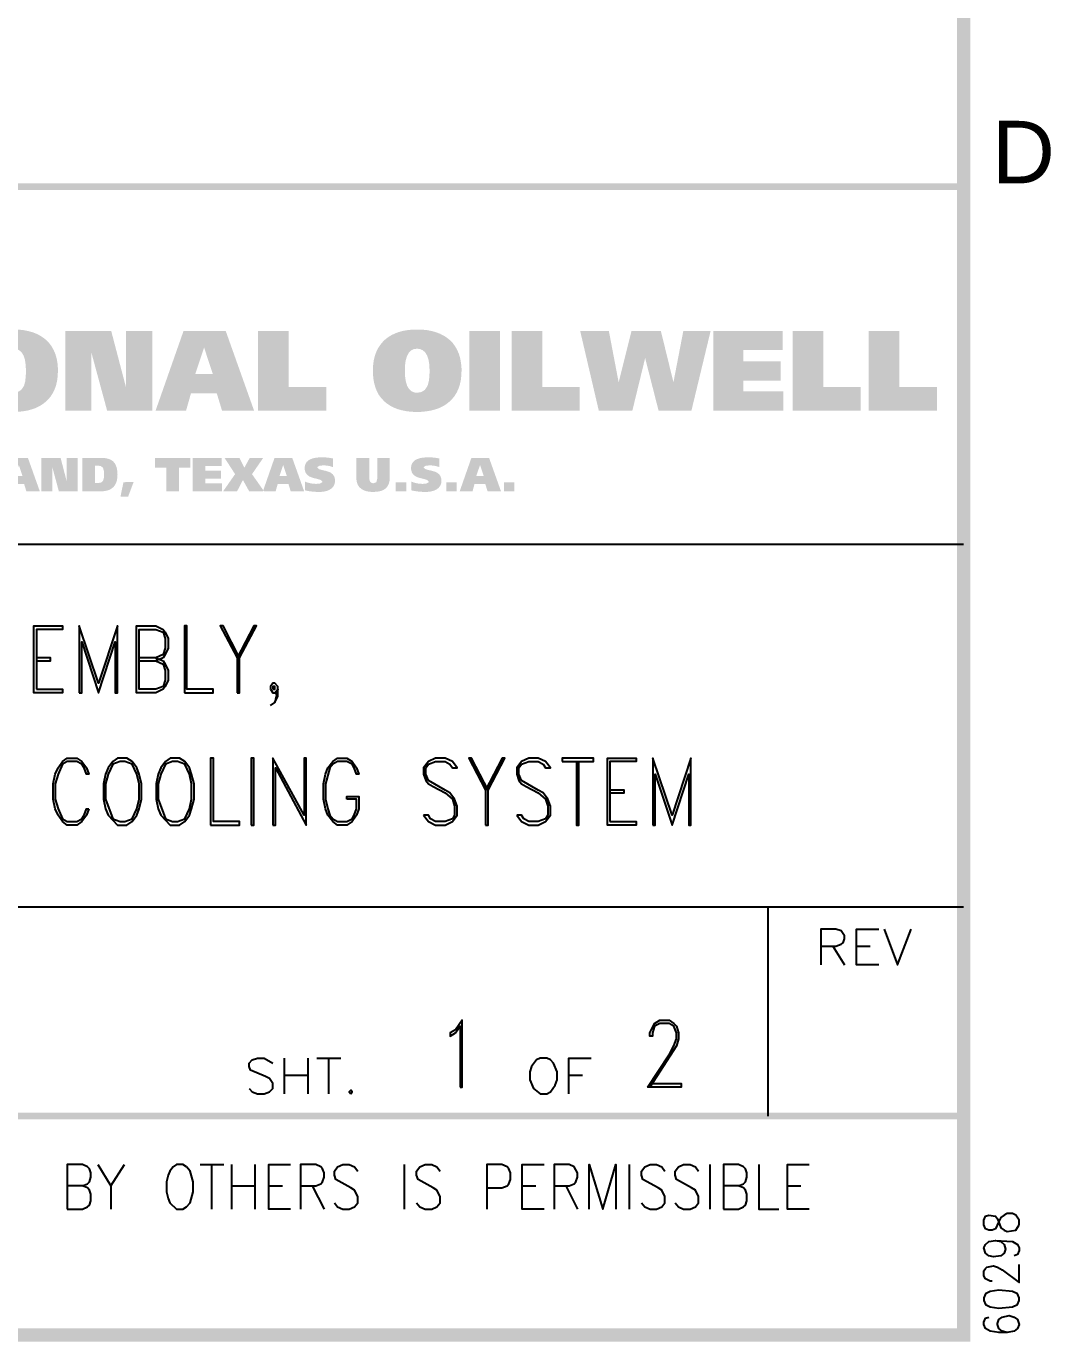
# Model space of a CAD drawing. Header units: inches. Extents: x 0.3 to 33.8, y 15.5 to 37.1.
# Drawn here: x 31.472 to 33.772, y 15.704 to 18.655 of the extents above; entities that cross this region are included whole.
import ezdxf

# ---------------------------------------------------------------- set-up
doc = ezdxf.new("R2010")
doc.units = ezdxf.units.IN
doc.header["$MEASUREMENT"] = 0
doc.styles.add('PDF Arial', font='arial.ttf')

# ---------------------------------------------------------------- blocks, each defined once
blk = doc.blocks.new('60298_1')
at = {"true_color": 0x0037dd, "transparency": 33554687}
for points in [[(33.5914, 15.7043), (33.5614, 15.7344), (33.5614, 36.9341), (33.5914, 36.9641)], [(25.1628, 18.288), (25.1477, 18.303), (33.5764, 18.303), (33.5764, 18.288)], [(25.1553, 16.2034), (25.1553, 16.2184), (33.5763, 16.2184), (33.5763, 16.2034)], [(0.4563, 15.7043), (0.4864, 15.7344), (33.5614, 15.7344), (33.5914, 15.7043)]]:
    blk.add_hatch(color=162, dxfattribs=at).paths.add_polyline_path(points)
at = {"transparency": 33554687}
h = blk.add_hatch(color=1, dxfattribs=at)
h.paths.add_polyline_path([(30.8254, 17.972), (30.7665, 17.972), (30.7665, 17.8459), (30.7335, 17.972), (30.6302, 17.972), (30.6302, 17.7931), (30.689, 17.7931), (30.689, 17.9228), (30.7242, 17.7931), (30.8254, 17.7931), (30.8254, 17.972)])
h.paths.add_polyline_path([(30.9124, 17.8318), (30.9703, 17.8318), (30.9821, 17.7931), (31.054, 17.7931), (30.9903, 17.972), (30.8958, 17.972), (30.833, 17.7931), (30.9014, 17.7931), (30.9124, 17.8318)])
h.paths.add_polyline_path([(30.9219, 17.8749), (30.9419, 17.9344), (30.9617, 17.8749), (30.9219, 17.8749)])
h.paths.add_polyline_path([(31.1132, 17.7931), (31.1819, 17.7931), (31.1819, 17.9192), (31.2423, 17.9192), (31.2423, 17.972), (31.0529, 17.972), (31.0529, 17.9192), (31.1132, 17.9192), (31.1132, 17.7931)])
h.paths.add_polyline_path([(31.3265, 17.972), (31.2579, 17.972), (31.2579, 17.7931), (31.3265, 17.7931), (31.3265, 17.972)])
h.paths.add_polyline_path([(31.3539, 17.8358), (31.3584, 17.8276), (31.3639, 17.8203), (31.3703, 17.8136), (31.3757, 17.8092), (31.3833, 17.804), (31.3915, 17.7998), (31.4005, 17.7962), (31.4103, 17.7936), (31.4206, 17.7916), (31.4318, 17.7904), (31.4436, 17.79), (31.4534, 17.7903), (31.4645, 17.7914), (31.4751, 17.7932), (31.4849, 17.7958), (31.4941, 17.799), (31.5025, 17.8032), (31.5103, 17.8082), (31.5174, 17.8139), (31.5209, 17.8173), (31.5269, 17.8244), (31.532, 17.8322), (31.5361, 17.8407), (31.5394, 17.8501), (31.5417, 17.8602), (31.543, 17.871), (31.5435, 17.8825), (31.5434, 17.8885), (31.5425, 17.8997), (31.5406, 17.9101), (31.5378, 17.9198), (31.534, 17.9287), (31.5294, 17.937), (31.5238, 17.9445), (31.5174, 17.9512), (31.5115, 17.9559), (31.5039, 17.961), (31.4956, 17.9653), (31.4866, 17.9688), (31.4768, 17.9715), (31.4665, 17.9735), (31.4554, 17.9747), (31.4436, 17.975), (31.4346, 17.9748), (31.4233, 17.9738), (31.4127, 17.972), (31.403, 17.9694), (31.3938, 17.966), (31.3853, 17.9619), (31.3777, 17.9569), (31.3706, 17.9512), (31.3672, 17.9478), (31.3611, 17.9407), (31.3561, 17.9328), (31.3519, 17.9242), (31.3487, 17.9149), (31.3464, 17.9048), (31.3449, 17.8941), (31.3446, 17.8825), (31.3447, 17.8762), (31.3455, 17.865), (31.3475, 17.8545), (31.3501, 17.8448), (31.3539, 17.8358)])
h.paths.add_polyline_path([(31.4168, 17.869), (31.4162, 17.8825), (31.4166, 17.893), (31.4181, 17.9049), (31.4207, 17.9147), (31.4246, 17.9222), (31.4297, 17.9277), (31.4361, 17.9309), (31.4436, 17.932), (31.45, 17.9312), (31.4566, 17.9284), (31.4621, 17.9235), (31.4664, 17.9165), (31.4694, 17.9073), (31.4711, 17.8959), (31.4718, 17.8817), (31.4712, 17.8685), (31.47, 17.8585), (31.4679, 17.8505), (31.4666, 17.8474), (31.461, 17.8395), (31.4534, 17.8347), (31.4436, 17.8331), (31.4378, 17.8337), (31.4312, 17.8364), (31.4259, 17.8413), (31.4216, 17.8484), (31.4187, 17.8576), (31.4168, 17.8691)])
h.paths.add_polyline_path([(31.5598, 17.7931), (31.6187, 17.7931), (31.6187, 17.9228), (31.6539, 17.7931), (31.7551, 17.7931), (31.7551, 17.972), (31.6961, 17.972), (31.6961, 17.8459), (31.663, 17.972), (31.5599, 17.972), (31.5599, 17.7931)])
h.paths.add_polyline_path([(31.7627, 17.7931), (31.8311, 17.7931), (31.8421, 17.8318), (31.9, 17.8318), (31.9118, 17.7931), (31.9837, 17.7931), (31.92, 17.972), (31.8255, 17.972), (31.7627, 17.7931)])
h.paths.add_polyline_path([(31.8516, 17.8749), (31.8716, 17.9344), (31.8912, 17.8749), (31.8516, 17.8749)])
h.paths.add_polyline_path([(31.9927, 17.7931), (32.1456, 17.7931), (32.1456, 17.8459), (32.0614, 17.8459), (32.0614, 17.972), (31.9927, 17.972), (31.9927, 17.7931)])
h.paths.add_polyline_path([(32.2504, 17.8825), (32.2505, 17.8762), (32.2515, 17.865), (32.2533, 17.8545), (32.2561, 17.8448), (32.2597, 17.8358), (32.2642, 17.8276), (32.2699, 17.8203), (32.2762, 17.8136), (32.2815, 17.8092), (32.2892, 17.804), (32.2975, 17.7998), (32.3064, 17.7962), (32.3161, 17.7936), (32.3266, 17.7916), (32.3376, 17.7904), (32.3494, 17.79), (32.3593, 17.7903), (32.3705, 17.7914), (32.381, 17.7932), (32.3908, 17.7958), (32.4, 17.799), (32.4084, 17.8032), (32.4161, 17.8082), (32.4232, 17.8139), (32.4268, 17.8173), (32.4327, 17.8244), (32.4378, 17.8322), (32.4419, 17.8407), (32.4452, 17.8501), (32.4476, 17.8602), (32.4489, 17.871), (32.4494, 17.8825), (32.4493, 17.8885), (32.4483, 17.8997), (32.4464, 17.9101), (32.4436, 17.9198), (32.4399, 17.9287), (32.4352, 17.937), (32.4298, 17.9445), (32.4232, 17.9512), (32.4174, 17.9559), (32.4098, 17.961), (32.4014, 17.9653), (32.3924, 17.9688), (32.3827, 17.9715), (32.3723, 17.9735), (32.3613, 17.9747), (32.3494, 17.975), (32.3405, 17.9748), (32.3291, 17.9738), (32.3187, 17.972), (32.3088, 17.9694), (32.2997, 17.966), (32.2913, 17.9619), (32.2835, 17.9569), (32.2764, 17.9512), (32.273, 17.9478), (32.2671, 17.9407), (32.262, 17.9328), (32.2578, 17.9242), (32.2545, 17.9149), (32.2522, 17.9048), (32.2509, 17.8941), (32.2504, 17.8825)])
h.paths.add_polyline_path([(32.3224, 17.893), (32.3239, 17.9049), (32.3267, 17.9147), (32.3306, 17.9222), (32.3357, 17.9277), (32.342, 17.9309), (32.3494, 17.932), (32.3559, 17.9312), (32.3625, 17.9284), (32.3679, 17.9235), (32.3722, 17.9165), (32.3753, 17.9073), (32.3771, 17.8959), (32.3777, 17.8817), (32.3772, 17.8685), (32.3758, 17.8585), (32.3738, 17.8505), (32.3724, 17.8474), (32.367, 17.8395), (32.3593, 17.8347), (32.3494, 17.8331), (32.3436, 17.8337), (32.3371, 17.8364), (32.3317, 17.8413), (32.3274, 17.8484), (32.3245, 17.8576), (32.3227, 17.8691), (32.3221, 17.8825), (32.3224, 17.893)])
h.paths.add_polyline_path([(32.5359, 17.972), (32.4672, 17.972), (32.4672, 17.7931), (32.5359, 17.7931), (32.5359, 17.972)])
h.paths.add_polyline_path([(32.5618, 17.7931), (32.7147, 17.7931), (32.7147, 17.8459), (32.6305, 17.8459), (32.6305, 17.972), (32.5618, 17.972), (32.5618, 17.7931)])
h.paths.add_polyline_path([(32.78, 17.972), (32.7156, 17.972), (32.7574, 17.7931), (32.8328, 17.7931), (32.8615, 17.9109), (32.8916, 17.7931), (32.9654, 17.7931), (33.0085, 17.972), (32.9472, 17.972), (32.925, 17.8566), (32.8967, 17.972), (32.8309, 17.972), (32.802, 17.8566), (32.78, 17.972)])
h.paths.add_polyline_path([(33.0148, 17.7931), (33.1716, 17.7931), (33.1716, 17.8362), (33.082, 17.8362), (33.082, 17.8605), (33.1659, 17.8605), (33.1659, 17.9036), (33.082, 17.9036), (33.082, 17.9289), (33.1699, 17.9289), (33.1699, 17.972), (33.0148, 17.972), (33.0148, 17.7931)])
h.paths.add_polyline_path([(33.1926, 17.7931), (33.3454, 17.7931), (33.3454, 17.8459), (33.2613, 17.8459), (33.2613, 17.972), (33.1926, 17.972), (33.1926, 17.7931)])
h.paths.add_polyline_path([(33.3634, 17.7931), (33.5163, 17.7931), (33.5163, 17.8459), (33.432, 17.8459), (33.432, 17.972), (33.3634, 17.972), (33.3634, 17.7931)])
h.paths.add_polyline_path([(30.9237, 17.6371), (30.9161, 17.6396), (30.9076, 17.6416), (30.9013, 17.6435), (30.8971, 17.6455), (30.8919, 17.6494), (30.8886, 17.6543), (30.8869, 17.6604), (30.8868, 17.664), (30.8873, 17.6693), (30.8889, 17.674), (30.8916, 17.678), (30.8952, 17.6814), (30.9, 17.684), (30.9057, 17.6861), (30.9125, 17.6874), (30.9204, 17.6882), (30.9254, 17.6883), (30.932, 17.6881), (30.9386, 17.6876), (30.9451, 17.6866), (30.9502, 17.6856), (30.9502, 17.6664), (30.9439, 17.6683), (30.9373, 17.6696), (30.9293, 17.6703), (30.9198, 17.6693), (30.9148, 17.6661), (30.9182, 17.662), (30.9258, 17.6597), (30.9342, 17.6579), (30.9405, 17.6559), (30.9449, 17.6541), (30.9499, 17.6502), (30.9533, 17.6452), (30.9548, 17.639), (30.9551, 17.6357), (30.9543, 17.6293), (30.9519, 17.6237), (30.9479, 17.6191), (30.9431, 17.6157), (30.9377, 17.6133), (30.9316, 17.6117), (30.9248, 17.6108), (30.9185, 17.6105), (30.9119, 17.6108), (30.9052, 17.6113), (30.8987, 17.612), (30.892, 17.6132), (30.8875, 17.6142), (30.8875, 17.6337), (30.8936, 17.6315), (30.9, 17.6299), (30.9066, 17.6289), (30.9134, 17.6287), (30.9216, 17.6296), (30.9271, 17.6328), (30.9237, 17.6371)])
h.paths.add_polyline_path([(30.9919, 17.687), (30.963, 17.687), (30.963, 17.6413), (30.963, 17.6398), (30.9639, 17.633), (30.966, 17.627), (30.9693, 17.6219), (30.9738, 17.6177), (30.9751, 17.6168), (30.9802, 17.6141), (30.9861, 17.6121), (30.9929, 17.611), (31.0004, 17.6105), (31.0035, 17.6107), (31.011, 17.6113), (31.0175, 17.6126), (31.0232, 17.6148), (31.0278, 17.6176), (31.0295, 17.6191), (31.0332, 17.6236), (31.0359, 17.629), (31.0375, 17.6355), (31.0381, 17.6429), (31.0381, 17.687), (31.0099, 17.687), (31.0099, 17.6423), (31.0097, 17.6392), (31.0078, 17.6321), (31.0007, 17.63), (30.9961, 17.6313), (30.9928, 17.6354), (30.9919, 17.6424), (30.9919, 17.687)])
h.paths.add_polyline_path([(31.0753, 17.6536), (31.0775, 17.6596), (31.0816, 17.6644), (31.0854, 17.6669), (31.0915, 17.6688), (31.0991, 17.6696), (31.1069, 17.6689), (31.1132, 17.6676), (31.1185, 17.6652), (31.1185, 17.6855), (31.1113, 17.6869), (31.1048, 17.6877), (31.0979, 17.6881), (31.0904, 17.6883), (31.0896, 17.6883), (31.0824, 17.6878), (31.0757, 17.6866), (31.0696, 17.6848), (31.064, 17.6821), (31.059, 17.6789), (31.0539, 17.6742), (31.0502, 17.6692), (31.0476, 17.6636), (31.046, 17.6574), (31.0455, 17.6505), (31.0455, 17.6487), (31.0462, 17.6418), (31.0478, 17.6355), (31.0505, 17.6299), (31.054, 17.6249), (31.0585, 17.6205), (31.0595, 17.6198), (31.0646, 17.6165), (31.0703, 17.614), (31.0765, 17.6121), (31.0831, 17.6109), (31.0904, 17.6105), (31.0957, 17.6107), (31.1026, 17.6112), (31.1092, 17.612), (31.1155, 17.6131), (31.1215, 17.6147), (31.1215, 17.6499), (31.0967, 17.6499), (31.0967, 17.63), (31.0901, 17.6292), (31.083, 17.631), (31.0783, 17.6353), (31.0757, 17.6416), (31.075, 17.6487), (31.0754, 17.6536)])
h.paths.add_polyline_path([(31.1254, 17.6119), (31.1541, 17.6119), (31.1587, 17.6282), (31.183, 17.6282), (31.1879, 17.6119), (31.2182, 17.6119), (31.1915, 17.687), (31.1518, 17.687), (31.1254, 17.6119)])
h.paths.add_polyline_path([(31.1627, 17.6462), (31.1711, 17.671), (31.1794, 17.6462), (31.1627, 17.6462)])
h.paths.add_polyline_path([(31.2209, 17.6119), (31.2498, 17.6119), (31.2498, 17.6375), (31.2562, 17.6375), (31.26, 17.6369), (31.2644, 17.6335), (31.2655, 17.6306), (31.2668, 17.6229), (31.2676, 17.6165), (31.2683, 17.6119), (31.2984, 17.6119), (31.297, 17.6168), (31.2954, 17.6252), (31.2952, 17.6265), (31.2934, 17.6337), (31.2912, 17.6388), (31.2898, 17.6409), (31.2848, 17.6447), (31.2786, 17.6468), (31.2838, 17.6485), (31.2894, 17.6515), (31.2934, 17.6557), (31.2958, 17.6608), (31.2966, 17.6669), (31.2962, 17.6708), (31.2948, 17.6757), (31.2918, 17.6798), (31.2877, 17.6829), (31.2823, 17.6852), (31.2755, 17.6865), (31.2675, 17.687), (31.2209, 17.687), (31.2209, 17.6119)])
h.paths.add_polyline_path([(31.2485, 17.6541), (31.2485, 17.6702), (31.2564, 17.6702), (31.261, 17.6698), (31.2661, 17.6672), (31.2682, 17.6612), (31.2638, 17.6551), (31.256, 17.6541), (31.2485, 17.6541)])
h.paths.add_polyline_path([(31.3741, 17.634), (31.3741, 17.687), (31.3454, 17.687), (31.3454, 17.6119), (31.4095, 17.6119), (31.4095, 17.634), (31.3741, 17.634)])
h.paths.add_polyline_path([(31.4434, 17.6282), (31.4677, 17.6282), (31.4727, 17.6119), (31.5029, 17.6119), (31.4761, 17.687), (31.4364, 17.687), (31.4102, 17.6119), (31.4388, 17.6119), (31.4434, 17.6282)])
h.paths.add_polyline_path([(31.4474, 17.6462), (31.4558, 17.6712), (31.4641, 17.6462), (31.4474, 17.6462)])
h.paths.add_polyline_path([(31.506, 17.6119), (31.5309, 17.6119), (31.5309, 17.6663), (31.5456, 17.6119), (31.5881, 17.6119), (31.5881, 17.687), (31.5633, 17.687), (31.5633, 17.634), (31.5495, 17.687), (31.5061, 17.687), (31.5061, 17.6119)])
h.paths.add_polyline_path([(31.5983, 17.6119), (31.6405, 17.6119), (31.6474, 17.6124), (31.6538, 17.6136), (31.6593, 17.6156), (31.664, 17.6182), (31.668, 17.6215), (31.6713, 17.6256), (31.6739, 17.6305), (31.6757, 17.636), (31.6768, 17.6422), (31.6772, 17.6492), (31.6772, 17.6499), (31.6767, 17.6579), (31.6755, 17.6647), (31.6734, 17.6707), (31.6706, 17.6755), (31.667, 17.6795), (31.6657, 17.6805), (31.661, 17.6833), (31.6551, 17.6854), (31.6483, 17.6866), (31.6405, 17.687), (31.5983, 17.687), (31.5983, 17.6119)])
h.paths.add_polyline_path([(31.627, 17.6696), (31.6342, 17.6696), (31.6402, 17.6685), (31.6448, 17.6644), (31.6466, 17.6579), (31.6472, 17.6488), (31.6464, 17.6407), (31.6446, 17.6356), (31.6409, 17.632), (31.6343, 17.6306), (31.627, 17.6306), (31.627, 17.6696)])
h.paths.add_polyline_path([(31.7133, 17.6326), (31.6906, 17.6325), (31.6838, 17.5997), (31.7009, 17.5997), (31.7133, 17.6325)])
h.paths.add_polyline_path([(31.8153, 17.6648), (31.8407, 17.6648), (31.8407, 17.687), (31.7612, 17.687), (31.7612, 17.6648), (31.7866, 17.6648), (31.7866, 17.6119), (31.8153, 17.6119), (31.8153, 17.6648)])
h.paths.add_polyline_path([(31.8743, 17.6582), (31.8743, 17.6689), (31.9112, 17.6689), (31.9112, 17.687), (31.8462, 17.687), (31.8462, 17.6119), (31.9121, 17.6119), (31.9121, 17.63), (31.8743, 17.63), (31.8743, 17.6402), (31.9096, 17.6402), (31.9096, 17.6583), (31.8743, 17.6583)])
h.paths.add_polyline_path([(31.9619, 17.6648), (31.9507, 17.687), (31.9175, 17.687), (31.9411, 17.6505), (31.9142, 17.6119), (31.9455, 17.6119), (31.9587, 17.6373), (31.9728, 17.6119), (32.0035, 17.6119), (32.0044, 17.6145), (31.9791, 17.6505), (32.0043, 17.687), (31.974, 17.687), (31.9619, 17.6648)])
h.paths.add_polyline_path([(32.0044, 17.6145), (32.0062, 17.6119), (32.0321, 17.6119), (32.0367, 17.6282), (32.061, 17.6282), (32.066, 17.6119), (32.0962, 17.6119), (32.0694, 17.687), (32.0297, 17.687), (32.0044, 17.6145)])
h.paths.add_polyline_path([(32.0407, 17.6462), (32.0491, 17.6712), (32.0574, 17.6462), (32.0407, 17.6462)])
h.paths.add_polyline_path([(32.1287, 17.662), (32.1363, 17.6597), (32.1446, 17.6579), (32.1509, 17.6559), (32.1553, 17.6541), (32.1603, 17.6502), (32.1637, 17.6452), (32.1653, 17.639), (32.1656, 17.6357), (32.1647, 17.6293), (32.1624, 17.6237), (32.1584, 17.6191), (32.1535, 17.6157), (32.1483, 17.6133), (32.1422, 17.6117), (32.1352, 17.6108), (32.129, 17.6105), (32.1223, 17.6108), (32.1158, 17.6113), (32.1091, 17.612), (32.1025, 17.6132), (32.098, 17.6142), (32.098, 17.6337), (32.1041, 17.6315), (32.1104, 17.6299), (32.117, 17.6289), (32.1238, 17.6287), (32.1321, 17.6296), (32.1375, 17.6328), (32.1342, 17.6371), (32.1265, 17.6396), (32.1181, 17.6416), (32.1117, 17.6435), (32.1075, 17.6455), (32.1025, 17.6494), (32.0991, 17.6543), (32.0975, 17.6604), (32.0973, 17.664), (32.0978, 17.6693), (32.0994, 17.674), (32.102, 17.678), (32.1057, 17.6814), (32.1104, 17.684), (32.1161, 17.6861), (32.1231, 17.6874), (32.1309, 17.6882), (32.1359, 17.6883), (32.1424, 17.6881), (32.149, 17.6876), (32.1557, 17.6866), (32.1607, 17.6856), (32.1607, 17.6664), (32.1544, 17.6683), (32.1479, 17.6696), (32.1397, 17.6703), (32.1303, 17.6693), (32.1254, 17.6661), (32.1287, 17.662)])
h.paths.add_polyline_path([(32.2421, 17.687), (32.2133, 17.687), (32.2133, 17.6413), (32.2133, 17.6398), (32.2143, 17.633), (32.2163, 17.627), (32.2196, 17.6219), (32.2241, 17.6177), (32.2253, 17.6168), (32.2305, 17.6141), (32.2364, 17.6121), (32.2432, 17.611), (32.2508, 17.6105), (32.2538, 17.6107), (32.2612, 17.6113), (32.2678, 17.6126), (32.2734, 17.6148), (32.278, 17.6176), (32.2798, 17.6191), (32.2835, 17.6236), (32.2862, 17.629), (32.2877, 17.6355), (32.2884, 17.6429), (32.2884, 17.687), (32.2601, 17.687), (32.2601, 17.6423), (32.26, 17.6392), (32.258, 17.6321), (32.251, 17.63), (32.2464, 17.6313), (32.2432, 17.6354), (32.2421, 17.6424), (32.2421, 17.687)])
h.paths.add_polyline_path([(32.3017, 17.6326), (32.3017, 17.6119), (32.3252, 17.6119), (32.3252, 17.6325), (32.3017, 17.6325)])
h.paths.add_polyline_path([(32.3361, 17.664), (32.3363, 17.6604), (32.3379, 17.6543), (32.3413, 17.6494), (32.3463, 17.6455), (32.3507, 17.6435), (32.357, 17.6416), (32.3653, 17.6396), (32.3729, 17.6371), (32.3763, 17.6328), (32.3709, 17.6296), (32.3626, 17.6287), (32.3558, 17.6289), (32.3492, 17.6299), (32.3429, 17.6315), (32.3368, 17.6337), (32.3368, 17.6142), (32.3414, 17.6132), (32.348, 17.612), (32.3546, 17.6113), (32.3611, 17.6108), (32.3678, 17.6105), (32.374, 17.6108), (32.381, 17.6117), (32.387, 17.6133), (32.3923, 17.6157), (32.3973, 17.6191), (32.4012, 17.6237), (32.4036, 17.6293), (32.4043, 17.6357), (32.4042, 17.639), (32.4025, 17.6452), (32.3992, 17.6502), (32.3941, 17.6541), (32.3897, 17.6559), (32.3834, 17.6579), (32.3751, 17.6597), (32.3675, 17.662), (32.3642, 17.6661), (32.369, 17.6693), (32.3785, 17.6703), (32.3867, 17.6696), (32.3931, 17.6683), (32.3995, 17.6664), (32.3995, 17.6856), (32.3945, 17.6866), (32.3878, 17.6876), (32.3812, 17.6881), (32.3747, 17.6883), (32.3698, 17.6882), (32.3618, 17.6874), (32.355, 17.6861), (32.3492, 17.684), (32.3444, 17.6814), (32.3408, 17.678), (32.3381, 17.674), (32.3365, 17.6693), (32.3361, 17.664)])
h.paths.add_polyline_path([(32.4152, 17.6326), (32.4152, 17.6119), (32.4386, 17.6119), (32.4386, 17.6325), (32.4152, 17.6325)])
h.paths.add_polyline_path([(32.4786, 17.6282), (32.5028, 17.6282), (32.5078, 17.6119), (32.538, 17.6119), (32.5112, 17.687), (32.4715, 17.687), (32.4452, 17.6119), (32.474, 17.6119), (32.4785, 17.6282)])
h.paths.add_polyline_path([(32.4825, 17.6462), (32.4909, 17.6712), (32.4992, 17.6462), (32.4825, 17.6462)])
h.paths.add_polyline_path([(32.568, 17.6119), (32.568, 17.6325), (32.5445, 17.6325), (32.5445, 17.6119), (32.568, 17.6119)])
at = {"color": 162, "true_color": 0x0037dd, "transparency": 33554687}
for points in [[(29.6181, 17.4938), (33.5763, 17.4938)], [(29.6181, 16.68), (33.5758, 16.68)], [(33.1379, 16.2106), (33.1379, 16.68)], [(33.2556, 16.5917), (33.2897, 16.5917), (33.3016, 16.5958), (33.3057, 16.5989), (33.3093, 16.6077), (33.3093, 16.6149), (33.3016, 16.6258), (33.2897, 16.6299), (33.2556, 16.6299), (33.2556, 16.5498)], [(33.3858, 16.5498), (33.3357, 16.5498), (33.3357, 16.6299), (33.3858, 16.6299)], [(33.3977, 16.6299), (33.4276, 16.5498), (33.4586, 16.6299)], [(33.2825, 16.5917), (33.3093, 16.5498)], [(33.3357, 16.5917), (33.3667, 16.5917)], [(31.9724, 16.2725), (31.9796, 16.2648), (31.9915, 16.2607), (32.0065, 16.2607), (32.0183, 16.2648), (32.0256, 16.2725), (32.0256, 16.2834), (32.0183, 16.2947), (32.0095, 16.2989), (31.9755, 16.3138), (31.9724, 16.3216), (31.9724, 16.3293), (31.9796, 16.3366), (31.9915, 16.3407), (32.0065, 16.3407), (32.0256, 16.3293)], [(32.0519, 16.2607), (32.0519, 16.3407)], [(32.1051, 16.2607), (32.1051, 16.3407)], [(32.1247, 16.3407), (32.1784, 16.3407)], [(32.1516, 16.2607), (32.1516, 16.3407)], [(32.6256, 16.2607), (32.6406, 16.2607), (32.6489, 16.2648), (32.6597, 16.2798), (32.6638, 16.2916), (32.6638, 16.3097), (32.6561, 16.3293), (32.6489, 16.3366), (32.6406, 16.3407), (32.6256, 16.3407), (32.6179, 16.3366), (32.6065, 16.3216), (32.6029, 16.3097), (32.6029, 16.2916), (32.6106, 16.2725), (32.6256, 16.2607)], [(32.6902, 16.2607), (32.6902, 16.3407), (32.7403, 16.3407)], [(32.0519, 16.3025), (32.1051, 16.3025)], [(32.6902, 16.3025), (32.7212, 16.3025)], [(32.2011, 16.2607), (32.2042, 16.2648), (32.2011, 16.2684), (32.197, 16.2648), (32.2011, 16.2607)], [(31.5985, 16.0536), (31.6099, 16.0587), (31.614, 16.0629), (31.6171, 16.0737), (31.6171, 16.083), (31.614, 16.0923), (31.6099, 16.0964), (31.5985, 16.1016), (31.5644, 16.1016), (31.5644, 16.0014)], [(31.6331, 16.1016), (31.6625, 16.0536), (31.6625, 16.0014)], [(31.6625, 16.0536), (31.693, 16.1016)], [(31.8097, 16.0014), (31.8242, 16.0014), (31.8324, 16.0066), (31.8402, 16.0159), (31.8474, 16.0402), (31.8474, 16.0629), (31.8402, 16.0871), (31.8324, 16.0964), (31.8242, 16.1016), (31.8097, 16.1016), (31.802, 16.0964), (31.7947, 16.0871), (31.7906, 16.0778), (31.7875, 16.0629), (31.7875, 16.0402), (31.7906, 16.0257), (31.7947, 16.0159), (31.8097, 16.0014)], [(31.8629, 16.1016), (31.9156, 16.1016)], [(31.8892, 16.0014), (31.8892, 16.1016)], [(31.9336, 16.0014), (31.9336, 16.1016)], [(31.9863, 16.0014), (31.9863, 16.1016)], [(32.0658, 16.0014), (32.0168, 16.0014), (32.0168, 16.1016), (32.0658, 16.1016)], [(32.088, 16.0536), (32.1221, 16.0536), (32.1335, 16.0587), (32.1376, 16.0629), (32.1407, 16.0737), (32.1407, 16.083), (32.1376, 16.0923), (32.1335, 16.0964), (32.1221, 16.1016), (32.088, 16.1016), (32.088, 16.0014)], [(32.164, 16.0159), (32.1712, 16.0066), (32.1831, 16.0014), (32.1975, 16.0014), (32.2094, 16.0066), (32.2166, 16.0159), (32.2166, 16.0298), (32.2094, 16.0443), (32.2011, 16.0494), (32.1671, 16.068), (32.164, 16.0778), (32.164, 16.0871), (32.1712, 16.0964), (32.1831, 16.1016), (32.1975, 16.1016), (32.2094, 16.0964), (32.2166, 16.0871)], [(32.3215, 16.0014), (32.3215, 16.1016)], [(32.3483, 16.0159), (32.3561, 16.0066), (32.3674, 16.0014), (32.3824, 16.0014), (32.3938, 16.0066), (32.4015, 16.0159), (32.4015, 16.0298), (32.3938, 16.0443), (32.3855, 16.0494), (32.3519, 16.068), (32.3483, 16.0778), (32.3483, 16.0871), (32.3561, 16.0964), (32.3674, 16.1016), (32.3824, 16.1016), (32.3938, 16.0964), (32.4015, 16.0871)], [(32.5063, 16.0494), (32.5399, 16.0494), (32.5518, 16.0536), (32.5559, 16.0587), (32.559, 16.068), (32.559, 16.083), (32.5559, 16.0923), (32.5518, 16.0964), (32.5399, 16.1016), (32.5063, 16.1016), (32.5063, 16.0014)], [(32.6349, 16.0014), (32.5853, 16.0014), (32.5853, 16.1016), (32.6349, 16.1016)], [(32.6571, 16.0536), (32.6907, 16.0536), (32.7021, 16.0587), (32.7062, 16.0629), (32.7098, 16.0737), (32.7098, 16.083), (32.7021, 16.0964), (32.6907, 16.1016), (32.6571, 16.1016), (32.6571, 16.0014)], [(32.7361, 16.0014), (32.7361, 16.1016), (32.7666, 16.0014), (32.796, 16.1016), (32.796, 16.0014)], [(32.8265, 16.0014), (32.8265, 16.1016)], [(32.8534, 16.0159), (32.8606, 16.0066), (32.8725, 16.0014), (32.8869, 16.0014), (32.8988, 16.0066), (32.906, 16.0159), (32.906, 16.0298), (32.8988, 16.0443), (32.8905, 16.0494), (32.8565, 16.068), (32.8534, 16.0778), (32.8534, 16.0871), (32.8606, 16.0964), (32.8725, 16.1016), (32.8869, 16.1016), (32.8988, 16.0964), (32.906, 16.0871)], [(32.9288, 16.0159), (32.936, 16.0066), (32.9473, 16.0014), (32.9623, 16.0014), (32.9742, 16.0066), (32.9814, 16.0159), (32.9814, 16.0298), (32.9742, 16.0443), (32.9659, 16.0494), (32.9319, 16.068), (32.9288, 16.0778), (32.9288, 16.0871), (32.936, 16.0964), (32.9473, 16.1016), (32.9623, 16.1016), (32.9742, 16.0964), (32.9814, 16.0871)], [(33.0073, 16.0014), (33.0073, 16.1016)], [(33.0713, 16.0536), (33.0826, 16.0587), (33.0868, 16.0629), (33.0899, 16.0737), (33.0899, 16.083), (33.0868, 16.0923), (33.0826, 16.0964), (33.0713, 16.1016), (33.0372, 16.1016), (33.0372, 16.0014)], [(33.1167, 16.1016), (33.1167, 16.0014), (33.1617, 16.0014)], [(33.2298, 16.0014), (33.1808, 16.0014), (33.1808, 16.1016), (33.2298, 16.1016)], [(31.5644, 16.0014), (31.5985, 16.0014), (31.6099, 16.0066), (31.614, 16.0107), (31.6171, 16.0205), (31.6171, 16.035), (31.614, 16.0443), (31.6099, 16.0494), (31.5985, 16.0536), (31.5644, 16.0536)], [(31.9336, 16.0536), (31.9863, 16.0536)], [(32.0168, 16.0536), (32.0472, 16.0536)], [(32.1144, 16.0536), (32.1407, 16.0014)], [(32.5853, 16.0536), (32.6158, 16.0536)], [(32.6835, 16.0536), (32.7098, 16.0014)], [(33.0372, 16.0014), (33.0713, 16.0014), (33.0826, 16.0066), (33.0868, 16.0107), (33.0899, 16.0205), (33.0899, 16.035), (33.0868, 16.0443), (33.0826, 16.0494), (33.0713, 16.0536), (33.0372, 16.0536)], [(33.1808, 16.0536), (33.2112, 16.0536)]]:
    blk.add_lwpolyline(points, dxfattribs=at)
at = {"color": 254, "true_color": 0xdcdcdc, "transparency": 33554687}
for points in [[(31.4952, 17.168), (31.5541, 17.168), (31.5541, 17.1602), (31.4895, 17.1602), (31.4895, 17.3105), (31.5541, 17.3105), (31.5541, 17.3023), (31.4952, 17.3023), (31.4952, 17.168)], [(31.5913, 17.1602), (31.5969, 17.1602), (31.5969, 17.2744), (31.6346, 17.1602), (31.6723, 17.2744), (31.6723, 17.1602), (31.677, 17.1602), (31.677, 17.3105), (31.6346, 17.1819), (31.5913, 17.3105), (31.5913, 17.1602)], [(31.7632, 17.2382), (31.7797, 17.232), (31.7844, 17.2243), (31.7906, 17.2103), (31.7906, 17.1881), (31.7844, 17.1742), (31.7797, 17.168), (31.7632, 17.1602), (31.7198, 17.1602), (31.7198, 17.3105), (31.7632, 17.3105), (31.7797, 17.3023), (31.7844, 17.2961), (31.7906, 17.2821), (31.7906, 17.2604), (31.7844, 17.246), (31.7797, 17.2382), (31.7632, 17.232)], [(31.726, 17.232), (31.7632, 17.232), (31.7797, 17.2243), (31.7844, 17.2103), (31.7844, 17.1881), (31.7797, 17.1742), (31.7632, 17.168), (31.726, 17.168), (31.726, 17.3023), (31.7632, 17.3023), (31.7797, 17.2961), (31.7844, 17.2821), (31.7844, 17.2604), (31.7797, 17.246), (31.7632, 17.2382), (31.726, 17.2382)], [(31.8273, 17.1602), (31.8918, 17.1602), (31.8918, 17.168), (31.8329, 17.168), (31.8329, 17.3105), (31.8273, 17.3105), (31.8273, 17.1602)], [(31.9512, 17.2382), (31.914, 17.3105), (31.9078, 17.3105), (31.9455, 17.2382), (31.9455, 17.1602)], [(31.9455, 17.1602), (31.9512, 17.1602), (31.9512, 17.2382), (31.9889, 17.3105), (31.9832, 17.3105), (31.9455, 17.2382)], [(31.4952, 17.232), (31.5267, 17.232), (31.5267, 17.2382), (31.4952, 17.2382)], [(32.0204, 17.1318), (32.0307, 17.138), (32.0369, 17.1525), (32.0369, 17.1742), (32.0307, 17.1819), (32.0261, 17.1819), (32.0204, 17.1742), (32.0204, 17.168), (32.0261, 17.1602), (32.0307, 17.1602), (32.0369, 17.168), (32.0307, 17.138)], [(32.0261, 17.168), (32.0307, 17.168), (32.0307, 17.1742), (32.0261, 17.1742), (32.0261, 17.168)], [(32.0307, 17.1602), (32.0369, 17.1525)], [(31.613, 16.8995), (31.6078, 16.8855), (31.5975, 16.8711), (31.5856, 16.8633), (31.5644, 16.8633), (31.5541, 16.8711), (31.5438, 16.8855), (31.5376, 16.8995), (31.5329, 16.9211), (31.5329, 16.9557), (31.5376, 16.9774), (31.5438, 16.9919), (31.5541, 17.0058), (31.5644, 17.0136), (31.5856, 17.0136), (31.5975, 17.0058), (31.6078, 16.9919), (31.613, 16.9774), (31.6078, 16.9774), (31.6021, 16.9919), (31.5975, 16.9996), (31.5856, 17.0058), (31.5644, 17.0058), (31.5541, 16.9996), (31.5438, 16.9774), (31.5376, 16.9557), (31.5376, 16.9211), (31.5438, 16.8995), (31.5541, 16.8772), (31.5644, 16.8711), (31.5856, 16.8711), (31.5975, 16.8772), (31.6021, 16.8855), (31.6078, 16.8995), (31.613, 16.8995)], [(31.6775, 16.8633), (31.6982, 16.8633), (31.71, 16.8711), (31.7209, 16.8855), (31.7255, 16.8995), (31.7312, 16.9211), (31.7312, 16.9557), (31.7255, 16.9774), (31.7209, 16.9919), (31.71, 17.0058), (31.6982, 17.0136), (31.6775, 17.0136), (31.6667, 17.0058), (31.6563, 16.9919), (31.6501, 16.9774), (31.6455, 16.9557), (31.6455, 16.9211), (31.6501, 16.8995), (31.6563, 16.8855), (31.6775, 16.8633)], [(31.6667, 16.8772), (31.6832, 16.8711), (31.6935, 16.8711), (31.71, 16.8772), (31.7209, 16.8995), (31.7255, 16.9211), (31.7255, 16.9557), (31.7209, 16.9774), (31.71, 16.9996), (31.6935, 17.0058), (31.6832, 17.0058), (31.6667, 16.9996), (31.6563, 16.9774), (31.6501, 16.9557), (31.6501, 16.9211), (31.6667, 16.8772)], [(31.7952, 16.8633), (31.8164, 16.8633), (31.8283, 16.8711), (31.8386, 16.8855), (31.8433, 16.8995), (31.8495, 16.9211), (31.8495, 16.9557), (31.8433, 16.9774), (31.8386, 16.9919), (31.8283, 17.0058), (31.8164, 17.0136), (31.7952, 17.0136), (31.7849, 17.0058), (31.7741, 16.9919), (31.7684, 16.9774), (31.7637, 16.9557), (31.7637, 16.9211), (31.7684, 16.8995), (31.7741, 16.8855), (31.7952, 16.8633)], [(31.7849, 16.8772), (31.8009, 16.8711), (31.8118, 16.8711), (31.8283, 16.8772), (31.8386, 16.8995), (31.8433, 16.9211), (31.8433, 16.9557), (31.8386, 16.9774), (31.8283, 16.9996), (31.8118, 17.0058), (31.8009, 17.0058), (31.7849, 16.9996), (31.7741, 16.9774), (31.7684, 16.9557), (31.7684, 16.9211), (31.7849, 16.8772)], [(31.8861, 16.8633), (31.9507, 16.8633), (31.9507, 16.8711), (31.8923, 16.8711), (31.8923, 17.0136), (31.8861, 17.0136), (31.8861, 16.8633)], [(31.9775, 16.8633), (31.9832, 16.8633), (31.9832, 17.0136), (31.9775, 17.0136), (31.9775, 16.8633)], [(32.0256, 16.8633), (32.0318, 16.8633), (32.0318, 16.9919), (32.101, 16.8633), (32.101, 17.0136), (32.0963, 17.0136), (32.0963, 16.8855), (32.0256, 17.0136), (32.0256, 16.8633)], [(32.1918, 16.9211), (32.1918, 16.9273), (32.2187, 16.9273), (32.2187, 16.8995), (32.214, 16.8855), (32.2037, 16.8711), (32.1918, 16.8633), (32.1707, 16.8633), (32.1603, 16.8711), (32.1495, 16.8855), (32.1438, 16.8995), (32.1392, 16.9211), (32.1392, 16.9557), (32.1438, 16.9774), (32.1495, 16.9919), (32.1603, 17.0058), (32.1707, 17.0136), (32.1918, 17.0136), (32.2037, 17.0058), (32.214, 16.9919), (32.2187, 16.9774), (32.214, 16.9774), (32.2084, 16.9919), (32.2037, 16.9996), (32.1918, 17.0058), (32.1707, 17.0058), (32.1603, 16.9996), (32.1541, 16.9919), (32.1438, 16.9557), (32.1438, 16.9211), (32.1495, 16.8995), (32.1541, 16.8855), (32.1603, 16.8772), (32.1707, 16.8711), (32.1918, 16.8711), (32.2037, 16.8772), (32.2084, 16.8855), (32.214, 16.8995), (32.214, 16.9211), (32.1918, 16.9211)], [(32.3643, 16.8855), (32.3752, 16.8711), (32.3912, 16.8633), (32.4123, 16.8633), (32.4289, 16.8711), (32.4392, 16.8855), (32.4392, 16.9056), (32.4335, 16.9211), (32.4232, 16.9356), (32.4123, 16.9418), (32.3752, 16.9635), (32.369, 16.9774), (32.369, 16.9919), (32.3752, 16.9996), (32.3912, 17.0058), (32.4123, 17.0058), (32.4232, 16.9996), (32.4289, 16.9919), (32.4392, 16.9919), (32.4289, 17.0058), (32.4123, 17.0136), (32.3912, 17.0136), (32.3752, 17.0058), (32.3643, 16.9919), (32.3643, 16.9774), (32.369, 16.9635), (32.3752, 16.9557), (32.3855, 16.9495), (32.4123, 16.9356), (32.4289, 16.9211), (32.4335, 16.9056), (32.4335, 16.8855), (32.4289, 16.8772), (32.4123, 16.8711), (32.3912, 16.8711), (32.3798, 16.8772), (32.3752, 16.8855), (32.3643, 16.8855)], [(32.5094, 16.9418), (32.4717, 17.0136), (32.4655, 17.0136), (32.5032, 16.9418), (32.5032, 16.8633)], [(32.5032, 16.8633), (32.5094, 16.8633), (32.5094, 16.9418), (32.5466, 17.0136), (32.5409, 17.0136), (32.5032, 16.9418)], [(32.5735, 16.8855), (32.5843, 16.8711), (32.6003, 16.8633), (32.6215, 16.8633), (32.638, 16.8711), (32.6489, 16.8855), (32.6489, 16.9056), (32.6427, 16.9211), (32.6323, 16.9356), (32.6215, 16.9418), (32.5843, 16.9635), (32.5781, 16.9774), (32.5781, 16.9919), (32.5843, 16.9996), (32.6003, 17.0058), (32.6215, 17.0058), (32.6323, 16.9996), (32.638, 16.9919), (32.6489, 16.9919), (32.638, 17.0058), (32.6215, 17.0136), (32.6003, 17.0136), (32.5843, 17.0058), (32.5735, 16.9919), (32.5735, 16.9774), (32.5781, 16.9635), (32.5843, 16.9557), (32.5946, 16.9495), (32.6215, 16.9356), (32.638, 16.9211), (32.6427, 16.9056), (32.6427, 16.8855), (32.638, 16.8772), (32.6215, 16.8711), (32.6003, 16.8711), (32.589, 16.8772), (32.5843, 16.8855), (32.5735, 16.8855)], [(32.6752, 17.0058), (32.7454, 17.0058), (32.7454, 17.0136), (32.6752, 17.0136), (32.6752, 17.0058)], [(32.7077, 17.0058), (32.7077, 16.8633), (32.7124, 16.8633), (32.7124, 17.0058)], [(32.7826, 16.8711), (32.8415, 16.8711), (32.8415, 16.8633), (32.7769, 16.8633), (32.7769, 17.0136), (32.8415, 17.0136), (32.8415, 17.0058), (32.7826, 17.0058), (32.7826, 16.8711)], [(32.8787, 16.8633), (32.8843, 16.8633), (32.8843, 16.9774), (32.922, 16.8633), (32.9597, 16.9774), (32.9597, 16.8633), (32.9644, 16.8633), (32.9644, 17.0136), (32.922, 16.8855), (32.8787, 17.0136), (32.8787, 16.8633)], [(32.7826, 16.9356), (32.8141, 16.9356), (32.8141, 16.9418), (32.7826, 16.9418)], [(32.4464, 16.2756), (32.4511, 16.2756), (32.4511, 16.4259), (32.4356, 16.4042), (32.4242, 16.3975), (32.4242, 16.3898), (32.4356, 16.3975), (32.4464, 16.412), (32.4464, 16.2756)], [(32.872, 16.2834), (32.9427, 16.2834), (32.9427, 16.2756), (32.8673, 16.2756), (32.9153, 16.3479), (32.9262, 16.3681), (32.9319, 16.3836), (32.9319, 16.3975), (32.9262, 16.412), (32.9153, 16.4182), (32.8947, 16.4182), (32.8828, 16.412), (32.8781, 16.3975), (32.8781, 16.3898), (32.872, 16.3898), (32.872, 16.3975), (32.8828, 16.4182), (32.8947, 16.4259), (32.9153, 16.4259), (32.9262, 16.4182), (32.9319, 16.412), (32.9365, 16.3975), (32.9365, 16.3836), (32.9319, 16.3681), (32.872, 16.2756)], [(33.7013, 15.9663), (33.7013, 15.9771), (33.6936, 15.9885), (33.6863, 15.9916), (33.6744, 15.9916), (33.6672, 15.9885), (33.6595, 15.9828), (33.6553, 15.9741), (33.6481, 15.9575), (33.6404, 15.9544), (33.6326, 15.9544), (33.6254, 15.9575), (33.6213, 15.9663), (33.6213, 15.9771), (33.6254, 15.9859), (33.6326, 15.9885), (33.6481, 15.9859), (33.6522, 15.9797), (33.6595, 15.9596), (33.6672, 15.9544), (33.6744, 15.9518), (33.6936, 15.9544), (33.7013, 15.9663)], [(33.6481, 15.9312), (33.6595, 15.9291), (33.6672, 15.9224), (33.6703, 15.9116), (33.6672, 15.9028), (33.6595, 15.8971), (33.6435, 15.8945), (33.6326, 15.8971), (33.6254, 15.9028), (33.6213, 15.9147), (33.6254, 15.9224), (33.6326, 15.9291), (33.6481, 15.9312), (33.6863, 15.9291), (33.6972, 15.9224), (33.7013, 15.9147), (33.7013, 15.909), (33.6972, 15.9002), (33.6894, 15.8971)], [(33.6404, 15.8398), (33.6362, 15.8398), (33.6254, 15.8455), (33.6213, 15.8517), (33.6213, 15.863), (33.6254, 15.8687), (33.6285, 15.8718), (33.6435, 15.8744), (33.6522, 15.8718), (33.6631, 15.8656), (33.7013, 15.8372), (33.7013, 15.8775)], [(33.7013, 15.7969), (33.7013, 15.8026), (33.6972, 15.8114), (33.6863, 15.8171), (33.6553, 15.8202), (33.6362, 15.8171), (33.6254, 15.8114), (33.6213, 15.8026), (33.6213, 15.7969), (33.6254, 15.7881), (33.6362, 15.7825), (33.6553, 15.7799), (33.6863, 15.7825), (33.6972, 15.7881), (33.7013, 15.7969)], [(33.6744, 15.7251), (33.6631, 15.7282), (33.6553, 15.7339), (33.6522, 15.7427), (33.6522, 15.7453), (33.6553, 15.7541), (33.6631, 15.7597), (33.6786, 15.7628), (33.6894, 15.7597), (33.6972, 15.7541), (33.7013, 15.7427), (33.6972, 15.7339), (33.6894, 15.7282), (33.6744, 15.7251), (33.6553, 15.7251), (33.6362, 15.7282), (33.6254, 15.7339), (33.6213, 15.7427), (33.6213, 15.7484), (33.6254, 15.7572), (33.6326, 15.7597)]]:
    blk.add_lwpolyline(points, dxfattribs=at)
at = {"color": 162, "true_color": 0x0037dd, "insert": (33.6397, 18.303), "char_height": 0.140116, "attachment_point": 7, "style": 'PDF Arial'}
blk.add_mtext('\\W1.000895;D', dxfattribs=at)

msp = doc.modelspace()

# ---------------------------------------------------------------- block references
msp.add_blockref('60298_1', (0, 0))

doc.saveas('drawing.dxf')
